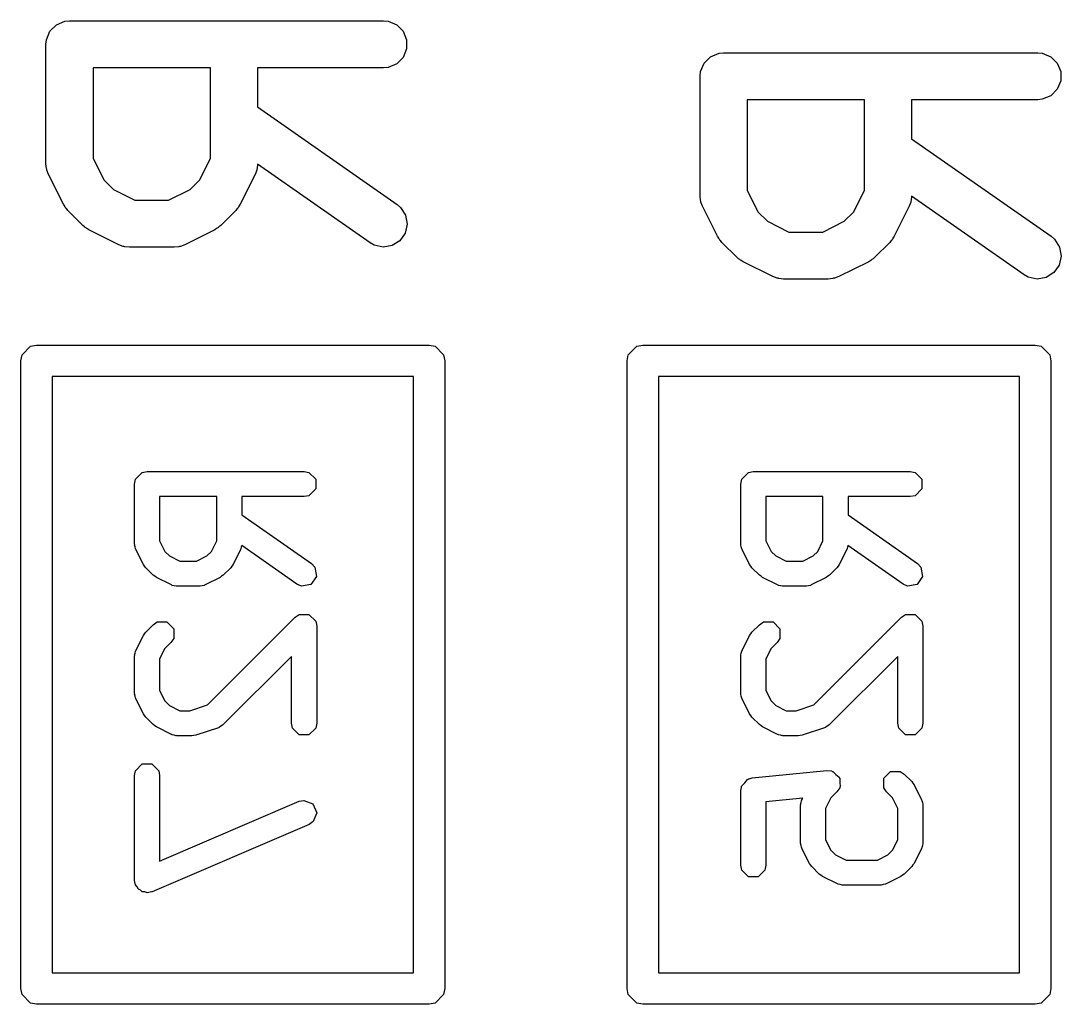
# Model space of a CAD drawing. Extents: x -0.05 to 2.94, y -0.16 to 2.16.
# Drawn here: x 2.3784 to 2.5089, y 0.4917 to 0.615 of the extents above; entities that cross this region are included whole.
import ezdxf

# ---------------------------------------------------------------- set-up
doc = ezdxf.new("R2010")
doc.units = 0
doc.header["$MEASUREMENT"] = 0
doc.layers.add('BLACK', color=7, linetype='CONTINUOUS')

msp = doc.modelspace()

# ---------------------------------------------------------------- linework, layer by layer
at = {"layer": 'BLACK', "linetype": 'CONTINUOUS'}
for p, q in [((2.38208, 0.61371), (2.3829, 0.61452)), ((2.3829, 0.61452), (2.38396, 0.61496)), ((2.38396, 0.61496), (2.38454, 0.61502)), ((2.38454, 0.61502), (2.42391, 0.61502)), ((2.42391, 0.61502), (2.42448, 0.61496)), ((2.42448, 0.61496), (2.42555, 0.61452)), ((2.42555, 0.61452), (2.42636, 0.61371)), ((2.38164, 0.61264), (2.38208, 0.61371)), ((2.42636, 0.61371), (2.4268, 0.61264)), ((2.38158, 0.61207), (2.38164, 0.61264)), ((2.38158, 0.59707), (2.38158, 0.61207)), ((2.4268, 0.61264), (2.4268, 0.61149)), ((2.42636, 0.61043), (2.42555, 0.60961)), ((2.4268, 0.61149), (2.42636, 0.61043)), ((2.46408, 0.60971), (2.4649, 0.61052)), ((2.4649, 0.61052), (2.46596, 0.61096)), ((2.46596, 0.61096), (2.46654, 0.61102)), ((2.46654, 0.61102), (2.50591, 0.61102)), ((2.50591, 0.61102), (2.50648, 0.61096)), ((2.50648, 0.61096), (2.50755, 0.61052)), ((2.50755, 0.61052), (2.50836, 0.60971)), ((2.42448, 0.60917), (2.42391, 0.60912)), ((2.42555, 0.60961), (2.42448, 0.60917)), ((2.46364, 0.60864), (2.46408, 0.60971)), ((2.50836, 0.60971), (2.5088, 0.60864)), ((2.40221, 0.60912), (2.38749, 0.60912)), ((2.38749, 0.60912), (2.38749, 0.59777)), ((2.40221, 0.59777), (2.40221, 0.60912)), ((2.42391, 0.60912), (2.40811, 0.60912)), ((2.40811, 0.60912), (2.40811, 0.60423)), ((2.46358, 0.60807), (2.46364, 0.60864)), ((2.46358, 0.59307), (2.46358, 0.60807)), ((2.5088, 0.60864), (2.5088, 0.60749)), ((2.5088, 0.60749), (2.50836, 0.60643)), ((2.50755, 0.60561), (2.50648, 0.60517)), ((2.50836, 0.60643), (2.50755, 0.60561)), ((2.40811, 0.60423), (2.4256, 0.59199)), ((2.48421, 0.60512), (2.46949, 0.60512)), ((2.46949, 0.60512), (2.46949, 0.59377)), ((2.48421, 0.59377), (2.48421, 0.60512)), ((2.50591, 0.60512), (2.49011, 0.60512)), ((2.49011, 0.60512), (2.49011, 0.60023)), ((2.50648, 0.60517), (2.50591, 0.60512)), ((2.49011, 0.60023), (2.5076, 0.58799)), ((2.38749, 0.59777), (2.38884, 0.59507)), ((2.40086, 0.59507), (2.40221, 0.59777)), ((2.38164, 0.59649), (2.38158, 0.59707)), ((2.38168, 0.5964), (2.38164, 0.59649)), ((2.38169, 0.59629), (2.38168, 0.5964)), ((2.3819, 0.59575), (2.38169, 0.59629)), ((2.40801, 0.59629), (2.4078, 0.59575)), ((2.40805, 0.59649), (2.40801, 0.5964)), ((2.40801, 0.5964), (2.40801, 0.59629)), ((2.40811, 0.59703), (2.40805, 0.59649)), ((2.42221, 0.58715), (2.40811, 0.59703)), ((2.38377, 0.592), (2.3819, 0.59575)), ((2.38884, 0.59507), (2.39003, 0.59387)), ((2.39966, 0.59387), (2.40086, 0.59507)), ((2.4078, 0.59575), (2.40592, 0.592)), ((2.39003, 0.59387), (2.39273, 0.59252)), ((2.39696, 0.59252), (2.39966, 0.59387)), ((2.46949, 0.59377), (2.47084, 0.59107)), ((2.48286, 0.59107), (2.48421, 0.59377)), ((2.39273, 0.59252), (2.39696, 0.59252)), ((2.46364, 0.59249), (2.46358, 0.59307)), ((2.46368, 0.5924), (2.46364, 0.59249)), ((2.46369, 0.59229), (2.46368, 0.5924)), ((2.4639, 0.59175), (2.46369, 0.59229)), ((2.49001, 0.59229), (2.4898, 0.59175)), ((2.49005, 0.59249), (2.49001, 0.5924)), ((2.49001, 0.5924), (2.49001, 0.59229)), ((2.49011, 0.59303), (2.49005, 0.59249)), ((2.50421, 0.58315), (2.49011, 0.59303)), ((2.38393, 0.59175), (2.38377, 0.592)), ((2.38396, 0.59168), (2.38393, 0.59175)), ((2.38402, 0.5916), (2.38396, 0.59168)), ((2.38408, 0.59151), (2.38402, 0.5916)), ((2.38414, 0.59146), (2.38408, 0.59151)), ((2.38432, 0.59123), (2.38414, 0.59146)), ((2.3862, 0.58936), (2.38432, 0.59123)), ((2.40537, 0.59123), (2.4035, 0.58936)), ((2.40556, 0.59146), (2.40537, 0.59123)), ((2.40562, 0.59151), (2.40556, 0.59146)), ((2.40567, 0.5916), (2.40562, 0.59151)), ((2.40574, 0.59168), (2.40567, 0.5916)), ((2.40577, 0.59175), (2.40574, 0.59168)), ((2.40592, 0.592), (2.40577, 0.59175)), ((2.4256, 0.59199), (2.42604, 0.59161)), ((2.42604, 0.59161), (2.42666, 0.59064)), ((2.46577, 0.588), (2.4639, 0.59175)), ((2.47084, 0.59107), (2.47203, 0.58987)), ((2.48166, 0.58987), (2.48286, 0.59107)), ((2.4898, 0.59175), (2.48792, 0.588)), ((2.42666, 0.59064), (2.42686, 0.58951)), ((2.47203, 0.58987), (2.47473, 0.58852)), ((2.47896, 0.58852), (2.48166, 0.58987)), ((2.38642, 0.58917), (2.3862, 0.58936)), ((2.38648, 0.58911), (2.38642, 0.58917)), ((2.38656, 0.58906), (2.38648, 0.58911)), ((2.38665, 0.58899), (2.38656, 0.58906)), ((2.38672, 0.58896), (2.38665, 0.58899)), ((2.38697, 0.5888), (2.38672, 0.58896)), ((2.39071, 0.58693), (2.38697, 0.5888)), ((2.40273, 0.5888), (2.39898, 0.58693)), ((2.40298, 0.58896), (2.40273, 0.5888)), ((2.40305, 0.58899), (2.40298, 0.58896)), ((2.40313, 0.58906), (2.40305, 0.58899)), ((2.40322, 0.58911), (2.40313, 0.58906)), ((2.40327, 0.58917), (2.40322, 0.58911)), ((2.4035, 0.58936), (2.40327, 0.58917)), ((2.42661, 0.58838), (2.42595, 0.58744)), ((2.42686, 0.58951), (2.42661, 0.58838)), ((2.47473, 0.58852), (2.47896, 0.58852)), ((2.42272, 0.58687), (2.42221, 0.58715)), ((2.42595, 0.58744), (2.42498, 0.58682)), ((2.46593, 0.58775), (2.46577, 0.588)), ((2.46596, 0.58768), (2.46593, 0.58775)), ((2.46602, 0.5876), (2.46596, 0.58768)), ((2.46608, 0.58751), (2.46602, 0.5876)), ((2.46614, 0.58746), (2.46608, 0.58751)), ((2.46632, 0.58723), (2.46614, 0.58746)), ((2.4682, 0.58536), (2.46632, 0.58723)), ((2.48737, 0.58723), (2.4855, 0.58536)), ((2.48756, 0.58746), (2.48737, 0.58723)), ((2.48762, 0.58751), (2.48756, 0.58746)), ((2.48767, 0.5876), (2.48762, 0.58751)), ((2.48774, 0.58768), (2.48767, 0.5876)), ((2.48777, 0.58775), (2.48774, 0.58768)), ((2.48792, 0.588), (2.48777, 0.58775)), ((2.5076, 0.58799), (2.50804, 0.58761)), ((2.50804, 0.58761), (2.50866, 0.58664)), ((2.39126, 0.58672), (2.39071, 0.58693)), ((2.39136, 0.58672), (2.39126, 0.58672)), ((2.39146, 0.58668), (2.39136, 0.58672)), ((2.39204, 0.58662), (2.39146, 0.58668)), ((2.39766, 0.58662), (2.39204, 0.58662)), ((2.39824, 0.58668), (2.39766, 0.58662)), ((2.39833, 0.58672), (2.39824, 0.58668)), ((2.39844, 0.58672), (2.39833, 0.58672)), ((2.39898, 0.58693), (2.39844, 0.58672)), ((2.42384, 0.58662), (2.42272, 0.58687)), ((2.42498, 0.58682), (2.42384, 0.58662)), ((2.50866, 0.58664), (2.50886, 0.58551)), ((2.46842, 0.58517), (2.4682, 0.58536)), ((2.46848, 0.58511), (2.46842, 0.58517)), ((2.46856, 0.58506), (2.46848, 0.58511)), ((2.46865, 0.58499), (2.46856, 0.58506)), ((2.46872, 0.58496), (2.46865, 0.58499)), ((2.46897, 0.5848), (2.46872, 0.58496)), ((2.47271, 0.58293), (2.46897, 0.5848)), ((2.48473, 0.5848), (2.48098, 0.58293)), ((2.48498, 0.58496), (2.48473, 0.5848)), ((2.48505, 0.58499), (2.48498, 0.58496)), ((2.48513, 0.58506), (2.48505, 0.58499)), ((2.48522, 0.58511), (2.48513, 0.58506)), ((2.48527, 0.58517), (2.48522, 0.58511)), ((2.4855, 0.58536), (2.48527, 0.58517)), ((2.50861, 0.58438), (2.50795, 0.58344)), ((2.50886, 0.58551), (2.50861, 0.58438)), ((2.50472, 0.58287), (2.50421, 0.58315)), ((2.50795, 0.58344), (2.50698, 0.58282)), ((2.47326, 0.58272), (2.47271, 0.58293)), ((2.47336, 0.58272), (2.47326, 0.58272)), ((2.47346, 0.58268), (2.47336, 0.58272)), ((2.47404, 0.58262), (2.47346, 0.58268)), ((2.47966, 0.58262), (2.47404, 0.58262)), ((2.48024, 0.58268), (2.47966, 0.58262)), ((2.48033, 0.58272), (2.48024, 0.58268)), ((2.48044, 0.58272), (2.48033, 0.58272)), ((2.48098, 0.58293), (2.48044, 0.58272)), ((2.50584, 0.58262), (2.50472, 0.58287)), ((2.50698, 0.58282), (2.50584, 0.58262)), ((2.37858, 0.57312), (2.37964, 0.57419)), ((2.37964, 0.57419), (2.38039, 0.57434)), ((2.38039, 0.57434), (2.42961, 0.57434)), ((2.42961, 0.57434), (2.43036, 0.57419)), ((2.43036, 0.57419), (2.43142, 0.57312)), ((2.45458, 0.57312), (2.45564, 0.57419)), ((2.45564, 0.57419), (2.45639, 0.57434)), ((2.45639, 0.57434), (2.50561, 0.57434)), ((2.50561, 0.57434), (2.50636, 0.57419)), ((2.50636, 0.57419), (2.50742, 0.57312)), ((2.37843, 0.57237), (2.37858, 0.57312)), ((2.43142, 0.57312), (2.43157, 0.57237)), ((2.45443, 0.57237), (2.45458, 0.57312)), ((2.50742, 0.57312), (2.50757, 0.57237)), ((2.37843, 0.49363), (2.37843, 0.57237)), ((2.43157, 0.57237), (2.43157, 0.49363)), ((2.45443, 0.49363), (2.45443, 0.57237)), ((2.50757, 0.57237), (2.50757, 0.49363)), ((2.38236, 0.5704), (2.38236, 0.4956)), ((2.42764, 0.5704), (2.38236, 0.5704)), ((2.42764, 0.4956), (2.42764, 0.5704)), ((2.45836, 0.5704), (2.45836, 0.4956)), ((2.50364, 0.5704), (2.45836, 0.5704)), ((2.50364, 0.4956), (2.50364, 0.5704)), ((2.3928, 0.55751), (2.39366, 0.55836)), ((2.39366, 0.55836), (2.39426, 0.55848)), ((2.39426, 0.55848), (2.41394, 0.55848)), ((2.41394, 0.55848), (2.41455, 0.55836)), ((2.41455, 0.55836), (2.4154, 0.55751)), ((2.4688, 0.55751), (2.46966, 0.55836)), ((2.46966, 0.55836), (2.47026, 0.55848)), ((2.47026, 0.55848), (2.48994, 0.55848)), ((2.48994, 0.55848), (2.49055, 0.55836)), ((2.49055, 0.55836), (2.4914, 0.55751)), ((2.39268, 0.5569), (2.3928, 0.55751)), ((2.4154, 0.55751), (2.4154, 0.5563)), ((2.46868, 0.5569), (2.4688, 0.55751)), ((2.4914, 0.55751), (2.4914, 0.5563)), ((2.39268, 0.5494), (2.39268, 0.5569)), ((2.4154, 0.5563), (2.41455, 0.55545)), ((2.46868, 0.5494), (2.46868, 0.5569)), ((2.4914, 0.5563), (2.49055, 0.55545)), ((2.40299, 0.55533), (2.39583, 0.55533)), ((2.39583, 0.55533), (2.39583, 0.54978)), ((2.40299, 0.54978), (2.40299, 0.55533)), ((2.41394, 0.55533), (2.40614, 0.55533)), ((2.40614, 0.55533), (2.40614, 0.55304)), ((2.41455, 0.55545), (2.41394, 0.55533)), ((2.47899, 0.55533), (2.47183, 0.55533)), ((2.47183, 0.55533), (2.47183, 0.54978)), ((2.47899, 0.54978), (2.47899, 0.55533)), ((2.48994, 0.55533), (2.48214, 0.55533)), ((2.48214, 0.55533), (2.48214, 0.55304)), ((2.49055, 0.55545), (2.48994, 0.55533)), ((2.40614, 0.55304), (2.41485, 0.54694)), ((2.48214, 0.55304), (2.49085, 0.54694)), ((2.3927, 0.54933), (2.39268, 0.5494)), ((2.39269, 0.54929), (2.3927, 0.54933)), ((2.39275, 0.54905), (2.39269, 0.54929)), ((2.39583, 0.54978), (2.39649, 0.54846)), ((2.40234, 0.54846), (2.40299, 0.54978)), ((2.40612, 0.54921), (2.40607, 0.54905)), ((2.41304, 0.54436), (2.40612, 0.54921)), ((2.4687, 0.54933), (2.46868, 0.5494)), ((2.46869, 0.54929), (2.4687, 0.54933)), ((2.46875, 0.54905), (2.46869, 0.54929)), ((2.47183, 0.54978), (2.47249, 0.54846)), ((2.47834, 0.54846), (2.47899, 0.54978)), ((2.48212, 0.54921), (2.48207, 0.54905)), ((2.48904, 0.54436), (2.48212, 0.54921)), ((2.3928, 0.5488), (2.39275, 0.54905)), ((2.39283, 0.54878), (2.3928, 0.5488)), ((2.39285, 0.5487), (2.39283, 0.54878)), ((2.39379, 0.54683), (2.39285, 0.5487)), ((2.39649, 0.54846), (2.39707, 0.54789)), ((2.39707, 0.54789), (2.39838, 0.54723)), ((2.40045, 0.54723), (2.40176, 0.54789)), ((2.40176, 0.54789), (2.40234, 0.54846)), ((2.40598, 0.5487), (2.40504, 0.54683)), ((2.406, 0.54878), (2.40598, 0.5487)), ((2.40602, 0.5488), (2.406, 0.54878)), ((2.40607, 0.54905), (2.40602, 0.5488)), ((2.4688, 0.5488), (2.46875, 0.54905)), ((2.46883, 0.54878), (2.4688, 0.5488)), ((2.46885, 0.5487), (2.46883, 0.54878)), ((2.46979, 0.54683), (2.46885, 0.5487)), ((2.47249, 0.54846), (2.47307, 0.54789)), ((2.47307, 0.54789), (2.47438, 0.54723)), ((2.47645, 0.54723), (2.47776, 0.54789)), ((2.47776, 0.54789), (2.47834, 0.54846)), ((2.48198, 0.5487), (2.48104, 0.54683)), ((2.482, 0.54878), (2.48198, 0.5487)), ((2.48202, 0.5488), (2.482, 0.54878)), ((2.48207, 0.54905), (2.48202, 0.5488)), ((2.39394, 0.54663), (2.39379, 0.54683)), ((2.39408, 0.54642), (2.39394, 0.54663)), ((2.39838, 0.54723), (2.40045, 0.54723)), ((2.40489, 0.54663), (2.40475, 0.54642)), ((2.40504, 0.54683), (2.40489, 0.54663)), ((2.41485, 0.54694), (2.41527, 0.5465)), ((2.46994, 0.54663), (2.46979, 0.54683)), ((2.47008, 0.54642), (2.46994, 0.54663)), ((2.47438, 0.54723), (2.47645, 0.54723)), ((2.48089, 0.54663), (2.48075, 0.54642)), ((2.48104, 0.54683), (2.48089, 0.54663)), ((2.49085, 0.54694), (2.49127, 0.5465)), ((2.39502, 0.54548), (2.39408, 0.54642)), ((2.39523, 0.54534), (2.39502, 0.54548)), ((2.39543, 0.54518), (2.39523, 0.54534)), ((2.4036, 0.54534), (2.4034, 0.54518)), ((2.40381, 0.54548), (2.4036, 0.54534)), ((2.40475, 0.54642), (2.40381, 0.54548)), ((2.41548, 0.54531), (2.41479, 0.54433)), ((2.41527, 0.5465), (2.41548, 0.54531)), ((2.47102, 0.54548), (2.47008, 0.54642)), ((2.47123, 0.54534), (2.47102, 0.54548)), ((2.47143, 0.54518), (2.47123, 0.54534)), ((2.4796, 0.54534), (2.4794, 0.54518)), ((2.47981, 0.54548), (2.4796, 0.54534)), ((2.48075, 0.54642), (2.47981, 0.54548)), ((2.49148, 0.54531), (2.49079, 0.54433)), ((2.49127, 0.5465), (2.49148, 0.54531)), ((2.3973, 0.54425), (2.39543, 0.54518)), ((2.39738, 0.54423), (2.3973, 0.54425)), ((2.3974, 0.5442), (2.39738, 0.54423)), ((2.39765, 0.54415), (2.3974, 0.5442)), ((2.3979, 0.54408), (2.39765, 0.54415)), ((2.39793, 0.5441), (2.3979, 0.54408)), ((2.39801, 0.54408), (2.39793, 0.5441)), ((2.40082, 0.54408), (2.39801, 0.54408)), ((2.4009, 0.5441), (2.40082, 0.54408)), ((2.40093, 0.54408), (2.4009, 0.5441)), ((2.40117, 0.54415), (2.40093, 0.54408)), ((2.40142, 0.5442), (2.40117, 0.54415)), ((2.40145, 0.54423), (2.40142, 0.5442)), ((2.40152, 0.54425), (2.40145, 0.54423)), ((2.4034, 0.54518), (2.40152, 0.54425)), ((2.4136, 0.54412), (2.41304, 0.54436)), ((2.41479, 0.54433), (2.4136, 0.54412)), ((2.4733, 0.54425), (2.47143, 0.54518)), ((2.47338, 0.54423), (2.4733, 0.54425)), ((2.4734, 0.5442), (2.47338, 0.54423)), ((2.47365, 0.54415), (2.4734, 0.5442)), ((2.4739, 0.54408), (2.47365, 0.54415)), ((2.47393, 0.5441), (2.4739, 0.54408)), ((2.47401, 0.54408), (2.47393, 0.5441)), ((2.47682, 0.54408), (2.47401, 0.54408)), ((2.4769, 0.5441), (2.47682, 0.54408)), ((2.47693, 0.54408), (2.4769, 0.5441)), ((2.47717, 0.54415), (2.47693, 0.54408)), ((2.47742, 0.5442), (2.47717, 0.54415)), ((2.47745, 0.54423), (2.47742, 0.5442)), ((2.47752, 0.54425), (2.47745, 0.54423)), ((2.4794, 0.54518), (2.47752, 0.54425)), ((2.4896, 0.54412), (2.48904, 0.54436)), ((2.49079, 0.54433), (2.4896, 0.54412)), ((2.40184, 0.52922), (2.41283, 0.54021)), ((2.41283, 0.54021), (2.41334, 0.54055)), ((2.41334, 0.54055), (2.41455, 0.54055)), ((2.41455, 0.54055), (2.4154, 0.5397)), ((2.47784, 0.52922), (2.48883, 0.54021)), ((2.48883, 0.54021), (2.48934, 0.54055)), ((2.48934, 0.54055), (2.49055, 0.54055)), ((2.49055, 0.54055), (2.4914, 0.5397)), ((2.39408, 0.53833), (2.39502, 0.53927)), ((2.39502, 0.53927), (2.39553, 0.53961)), ((2.39553, 0.53961), (2.39674, 0.53961)), ((2.39674, 0.53961), (2.39759, 0.53876)), ((2.39759, 0.53876), (2.39759, 0.53755)), ((2.4154, 0.5397), (2.4154, 0.5397)), ((2.4154, 0.5397), (2.41552, 0.53909)), ((2.41552, 0.53909), (2.41552, 0.52691)), ((2.47008, 0.53833), (2.47102, 0.53927)), ((2.47102, 0.53927), (2.47153, 0.53961)), ((2.47153, 0.53961), (2.47274, 0.53961)), ((2.47274, 0.53961), (2.47359, 0.53876)), ((2.47359, 0.53876), (2.47359, 0.53755)), ((2.4914, 0.5397), (2.4914, 0.5397)), ((2.4914, 0.5397), (2.49152, 0.53909)), ((2.49152, 0.53909), (2.49152, 0.52691)), ((2.39285, 0.53605), (2.39379, 0.53792)), ((2.39379, 0.53792), (2.39394, 0.53812)), ((2.39394, 0.53812), (2.39408, 0.53833)), ((2.39759, 0.53755), (2.39725, 0.53704)), ((2.46885, 0.53605), (2.46979, 0.53792)), ((2.46979, 0.53792), (2.46994, 0.53812)), ((2.46994, 0.53812), (2.47008, 0.53833)), ((2.47359, 0.53755), (2.47325, 0.53704)), ((2.39649, 0.53629), (2.39583, 0.53497)), ((2.39725, 0.53704), (2.39649, 0.53629)), ((2.47249, 0.53629), (2.47183, 0.53497)), ((2.47325, 0.53704), (2.47249, 0.53629)), ((2.39268, 0.53534), (2.3927, 0.53542)), ((2.39268, 0.53066), (2.39268, 0.53534)), ((2.39269, 0.53546), (2.39275, 0.5357)), ((2.3927, 0.53542), (2.39269, 0.53546)), ((2.39275, 0.5357), (2.3928, 0.53595)), ((2.3928, 0.53595), (2.39283, 0.53597)), ((2.39283, 0.53597), (2.39285, 0.53605)), ((2.39583, 0.53497), (2.39583, 0.53103)), ((2.41237, 0.53529), (2.40381, 0.52673)), ((2.41237, 0.52691), (2.41237, 0.53529)), ((2.46868, 0.53534), (2.4687, 0.53542)), ((2.46868, 0.53066), (2.46868, 0.53534)), ((2.46869, 0.53546), (2.46875, 0.5357)), ((2.4687, 0.53542), (2.46869, 0.53546)), ((2.46875, 0.5357), (2.4688, 0.53595)), ((2.4688, 0.53595), (2.46883, 0.53597)), ((2.46883, 0.53597), (2.46885, 0.53605)), ((2.47183, 0.53497), (2.47183, 0.53103)), ((2.48837, 0.53529), (2.47981, 0.52673)), ((2.48837, 0.52691), (2.48837, 0.53529)), ((2.39583, 0.53103), (2.39649, 0.52971)), ((2.47183, 0.53103), (2.47249, 0.52971)), ((2.3927, 0.53058), (2.39268, 0.53066)), ((2.39269, 0.53054), (2.3927, 0.53058)), ((2.39275, 0.5303), (2.39269, 0.53054)), ((2.3928, 0.53005), (2.39275, 0.5303)), ((2.39283, 0.53003), (2.3928, 0.53005)), ((2.39285, 0.52995), (2.39283, 0.53003)), ((2.39379, 0.52808), (2.39285, 0.52995)), ((2.39649, 0.52971), (2.39707, 0.52914)), ((2.4687, 0.53058), (2.46868, 0.53066)), ((2.46869, 0.53054), (2.4687, 0.53058)), ((2.46875, 0.5303), (2.46869, 0.53054)), ((2.4688, 0.53005), (2.46875, 0.5303)), ((2.46883, 0.53003), (2.4688, 0.53005)), ((2.46885, 0.52995), (2.46883, 0.53003)), ((2.46979, 0.52808), (2.46885, 0.52995)), ((2.47249, 0.52971), (2.47307, 0.52914)), ((2.39707, 0.52914), (2.39838, 0.52848)), ((2.39838, 0.52848), (2.39963, 0.52848)), ((2.39963, 0.52848), (2.40184, 0.52922)), ((2.47307, 0.52914), (2.47438, 0.52848)), ((2.47438, 0.52848), (2.47563, 0.52848)), ((2.47563, 0.52848), (2.47784, 0.52922)), ((2.39394, 0.52788), (2.39379, 0.52808)), ((2.39408, 0.52767), (2.39394, 0.52788)), ((2.39502, 0.52673), (2.39408, 0.52767)), ((2.46994, 0.52788), (2.46979, 0.52808)), ((2.47008, 0.52767), (2.46994, 0.52788)), ((2.47102, 0.52673), (2.47008, 0.52767)), ((2.39523, 0.52659), (2.39502, 0.52673)), ((2.39543, 0.52644), (2.39523, 0.52659)), ((2.3973, 0.5255), (2.39543, 0.52644)), ((2.40319, 0.52635), (2.40038, 0.52541)), ((2.40326, 0.52639), (2.40319, 0.52635)), ((2.4033, 0.52639), (2.40326, 0.52639)), ((2.40351, 0.52653), (2.4033, 0.52639)), ((2.40373, 0.52665), (2.40351, 0.52653)), ((2.40374, 0.52669), (2.40373, 0.52665)), ((2.40381, 0.52673), (2.40374, 0.52669)), ((2.41249, 0.5263), (2.41237, 0.52691)), ((2.41334, 0.52545), (2.41249, 0.5263)), ((2.4154, 0.5263), (2.41455, 0.52545)), ((2.41552, 0.52691), (2.4154, 0.5263)), ((2.47123, 0.52659), (2.47102, 0.52673)), ((2.47143, 0.52644), (2.47123, 0.52659)), ((2.4733, 0.5255), (2.47143, 0.52644)), ((2.47919, 0.52635), (2.47638, 0.52541)), ((2.47926, 0.52639), (2.47919, 0.52635)), ((2.4793, 0.52639), (2.47926, 0.52639)), ((2.47951, 0.52653), (2.4793, 0.52639)), ((2.47973, 0.52665), (2.47951, 0.52653)), ((2.47974, 0.52669), (2.47973, 0.52665)), ((2.47981, 0.52673), (2.47974, 0.52669)), ((2.48849, 0.5263), (2.48837, 0.52691)), ((2.48934, 0.52545), (2.48849, 0.5263)), ((2.4914, 0.5263), (2.49055, 0.52545)), ((2.49152, 0.52691), (2.4914, 0.5263)), ((2.39738, 0.52548), (2.3973, 0.5255)), ((2.3974, 0.52545), (2.39738, 0.52548)), ((2.39765, 0.5254), (2.3974, 0.52545)), ((2.3979, 0.52534), (2.39765, 0.5254)), ((2.39793, 0.52535), (2.3979, 0.52534)), ((2.39801, 0.52533), (2.39793, 0.52535)), ((2.39988, 0.52533), (2.39801, 0.52533)), ((2.40013, 0.52538), (2.39988, 0.52533)), ((2.40038, 0.52541), (2.40013, 0.52538)), ((2.41455, 0.52545), (2.41334, 0.52545)), ((2.47338, 0.52548), (2.4733, 0.5255)), ((2.4734, 0.52545), (2.47338, 0.52548)), ((2.47365, 0.5254), (2.4734, 0.52545)), ((2.4739, 0.52534), (2.47365, 0.5254)), ((2.47393, 0.52535), (2.4739, 0.52534)), ((2.47401, 0.52533), (2.47393, 0.52535)), ((2.47588, 0.52533), (2.47401, 0.52533)), ((2.47613, 0.52538), (2.47588, 0.52533)), ((2.47638, 0.52541), (2.47613, 0.52538)), ((2.49055, 0.52545), (2.48934, 0.52545)), ((2.3928, 0.52095), (2.39366, 0.5218)), ((2.39366, 0.5218), (2.39486, 0.5218)), ((2.39486, 0.5218), (2.39571, 0.52095)), ((2.39268, 0.52035), (2.3928, 0.52095)), ((2.39571, 0.52095), (2.39583, 0.52035)), ((2.4701, 0.52004), (2.47947, 0.52097)), ((2.47947, 0.52097), (2.48009, 0.52092)), ((2.48009, 0.52092), (2.48015, 0.52086)), ((2.48015, 0.52086), (2.48023, 0.52086)), ((2.48023, 0.52086), (2.48061, 0.52049)), ((2.48061, 0.52049), (2.48102, 0.52015)), ((2.48661, 0.52001), (2.48747, 0.52086)), ((2.48747, 0.52086), (2.48867, 0.52086)), ((2.48867, 0.52086), (2.48918, 0.52052)), ((2.48918, 0.52052), (2.49012, 0.51958)), ((2.39268, 0.50722), (2.39268, 0.52035)), ((2.39583, 0.52035), (2.39583, 0.50961)), ((2.4688, 0.51907), (2.46918, 0.51945)), ((2.46918, 0.51945), (2.46951, 0.51986)), ((2.46951, 0.51986), (2.46962, 0.51989)), ((2.46962, 0.51989), (2.46966, 0.51993)), ((2.46966, 0.51993), (2.46973, 0.51993)), ((2.46973, 0.51993), (2.4701, 0.52004)), ((2.48102, 0.52015), (2.48103, 0.52007)), ((2.48103, 0.52007), (2.48109, 0.52001)), ((2.48109, 0.52001), (2.48109, 0.51948)), ((2.48109, 0.51948), (2.48114, 0.51895)), ((2.48661, 0.51881), (2.48661, 0.52001)), ((2.49012, 0.51958), (2.49026, 0.51937)), ((2.49026, 0.51937), (2.49041, 0.51917)), ((2.49041, 0.51917), (2.49135, 0.5173)), ((2.46868, 0.51847), (2.46876, 0.51885)), ((2.46868, 0.5091), (2.46868, 0.51847)), ((2.46875, 0.51893), (2.46878, 0.51896)), ((2.46876, 0.51885), (2.46875, 0.51893)), ((2.46878, 0.51896), (2.4688, 0.51907)), ((2.48075, 0.51829), (2.47999, 0.51754)), ((2.48109, 0.51881), (2.48075, 0.51829)), ((2.48114, 0.51895), (2.48109, 0.51889)), ((2.48109, 0.51889), (2.48109, 0.51881)), ((2.48695, 0.51829), (2.48661, 0.51881)), ((2.48771, 0.51754), (2.48695, 0.51829)), ((2.39583, 0.50961), (2.41332, 0.51711)), ((2.41332, 0.51711), (2.41392, 0.51723)), ((2.41392, 0.51723), (2.41504, 0.51679)), ((2.41504, 0.51679), (2.41552, 0.51568)), ((2.47645, 0.51751), (2.47183, 0.51705)), ((2.47183, 0.51705), (2.47183, 0.5091)), ((2.47618, 0.5166), (2.4762, 0.51667)), ((2.47618, 0.51191), (2.47618, 0.5166)), ((2.47619, 0.51671), (2.47625, 0.51695)), ((2.4762, 0.51667), (2.47619, 0.51671)), ((2.47625, 0.51695), (2.4763, 0.5172)), ((2.4763, 0.5172), (2.47633, 0.51722)), ((2.47633, 0.51722), (2.47635, 0.5173)), ((2.47635, 0.5173), (2.47645, 0.51751)), ((2.47999, 0.51754), (2.47933, 0.51622)), ((2.48837, 0.51622), (2.48771, 0.51754)), ((2.49135, 0.5173), (2.49137, 0.51722)), ((2.49137, 0.51722), (2.4914, 0.5172)), ((2.4914, 0.5172), (2.49145, 0.51695)), ((2.49145, 0.51695), (2.49151, 0.51671)), ((2.49151, 0.51671), (2.4915, 0.51667)), ((2.4915, 0.51667), (2.49152, 0.5166)), ((2.49152, 0.5166), (2.49152, 0.51191)), ((2.41552, 0.51568), (2.41507, 0.51456)), ((2.47933, 0.51622), (2.47933, 0.51228)), ((2.48837, 0.51228), (2.48837, 0.51622)), ((2.41456, 0.51421), (2.39488, 0.50577)), ((2.41507, 0.51456), (2.41456, 0.51421)), ((2.4762, 0.51183), (2.47618, 0.51191)), ((2.47619, 0.5118), (2.4762, 0.51183)), ((2.47625, 0.51155), (2.47619, 0.5118)), ((2.4763, 0.51131), (2.47625, 0.51155)), ((2.47633, 0.51128), (2.4763, 0.51131)), ((2.47933, 0.51228), (2.47999, 0.51097)), ((2.48771, 0.51097), (2.48837, 0.51228)), ((2.4914, 0.51131), (2.49137, 0.51128)), ((2.49145, 0.51155), (2.4914, 0.51131)), ((2.49151, 0.5118), (2.49145, 0.51155)), ((2.49152, 0.51191), (2.4915, 0.51183)), ((2.4915, 0.51183), (2.49151, 0.5118)), ((2.47635, 0.5112), (2.47633, 0.51128)), ((2.47729, 0.50933), (2.47635, 0.5112)), ((2.47999, 0.51097), (2.48056, 0.51039)), ((2.48056, 0.51039), (2.48188, 0.50973)), ((2.48582, 0.50973), (2.48714, 0.51039)), ((2.48714, 0.51039), (2.48771, 0.51097)), ((2.49135, 0.5112), (2.49041, 0.50933)), ((2.49137, 0.51128), (2.49135, 0.5112)), ((2.4688, 0.50849), (2.46868, 0.5091)), ((2.47183, 0.5091), (2.47171, 0.50849)), ((2.47744, 0.50913), (2.47729, 0.50933)), ((2.47758, 0.50892), (2.47744, 0.50913)), ((2.47852, 0.50798), (2.47758, 0.50892)), ((2.48188, 0.50973), (2.48582, 0.50973)), ((2.49012, 0.50892), (2.48918, 0.50798)), ((2.49026, 0.50913), (2.49012, 0.50892)), ((2.49041, 0.50933), (2.49026, 0.50913)), ((2.46966, 0.50764), (2.4688, 0.50849)), ((2.47086, 0.50764), (2.46966, 0.50764)), ((2.47171, 0.50849), (2.47086, 0.50764)), ((2.47873, 0.50784), (2.47852, 0.50798)), ((2.47893, 0.50769), (2.47873, 0.50784)), ((2.4808, 0.50675), (2.47893, 0.50769)), ((2.48877, 0.50769), (2.4869, 0.50675)), ((2.48897, 0.50784), (2.48877, 0.50769)), ((2.48918, 0.50798), (2.48897, 0.50784)), ((2.39269, 0.50721), (2.39268, 0.50722)), ((2.39268, 0.5072), (2.39269, 0.50721)), ((2.39269, 0.50719), (2.39268, 0.5072)), ((2.3928, 0.50662), (2.39269, 0.50719)), ((2.39303, 0.50639), (2.3928, 0.50662)), ((2.39316, 0.50609), (2.39303, 0.50639)), ((2.39344, 0.50598), (2.39316, 0.50609)), ((2.48088, 0.50673), (2.4808, 0.50675)), ((2.4809, 0.5067), (2.48088, 0.50673)), ((2.48115, 0.50666), (2.4809, 0.5067)), ((2.48139, 0.50659), (2.48115, 0.50666)), ((2.48143, 0.5066), (2.48139, 0.50659)), ((2.48151, 0.50658), (2.48143, 0.5066)), ((2.48619, 0.50658), (2.48151, 0.50658)), ((2.48627, 0.5066), (2.48619, 0.50658)), ((2.4863, 0.50659), (2.48627, 0.5066)), ((2.48655, 0.50666), (2.4863, 0.50659)), ((2.4868, 0.5067), (2.48655, 0.50666)), ((2.48682, 0.50673), (2.4868, 0.5067)), ((2.4869, 0.50675), (2.48682, 0.50673)), ((2.39366, 0.50577), (2.39344, 0.50598)), ((2.39398, 0.50577), (2.39366, 0.50577)), ((2.39428, 0.50565), (2.39398, 0.50577)), ((2.39484, 0.50577), (2.39428, 0.50565)), ((2.39486, 0.50577), (2.39484, 0.50577)), ((2.39487, 0.50577), (2.39486, 0.50577)), ((2.39488, 0.50577), (2.39487, 0.50577)), ((2.38236, 0.4956), (2.42764, 0.4956)), ((2.45836, 0.4956), (2.50364, 0.4956)), ((2.37858, 0.49288), (2.37843, 0.49363)), ((2.43157, 0.49363), (2.43142, 0.49288)), ((2.45458, 0.49288), (2.45443, 0.49363)), ((2.50757, 0.49363), (2.50742, 0.49288)), ((2.37964, 0.49181), (2.37858, 0.49288)), ((2.38039, 0.49166), (2.37964, 0.49181)), ((2.43036, 0.49181), (2.42961, 0.49166)), ((2.43142, 0.49288), (2.43036, 0.49181)), ((2.45564, 0.49181), (2.45458, 0.49288)), ((2.45639, 0.49166), (2.45564, 0.49181)), ((2.50636, 0.49181), (2.50561, 0.49166)), ((2.50742, 0.49288), (2.50636, 0.49181)), ((2.42961, 0.49166), (2.38039, 0.49166)), ((2.50561, 0.49166), (2.45639, 0.49166))]:
    msp.add_line(p, q, dxfattribs=at)

doc.saveas('drawing.dxf')
